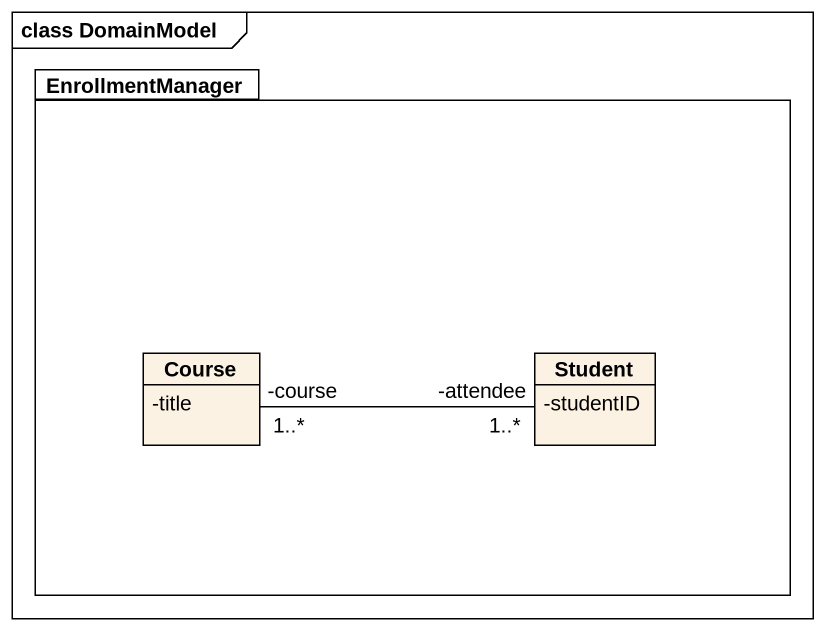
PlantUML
@startuml
mainframe class DomainModel
hide circle
hide empty members
skinparam classAttributeIconSize 0
package EnrollmentManager {
  class Course {
    -title
  }
  class Student {
    -studentID
  }
}
Course "-course\n1..*" -right- "-attendee\n1..*" Student
@enduml
